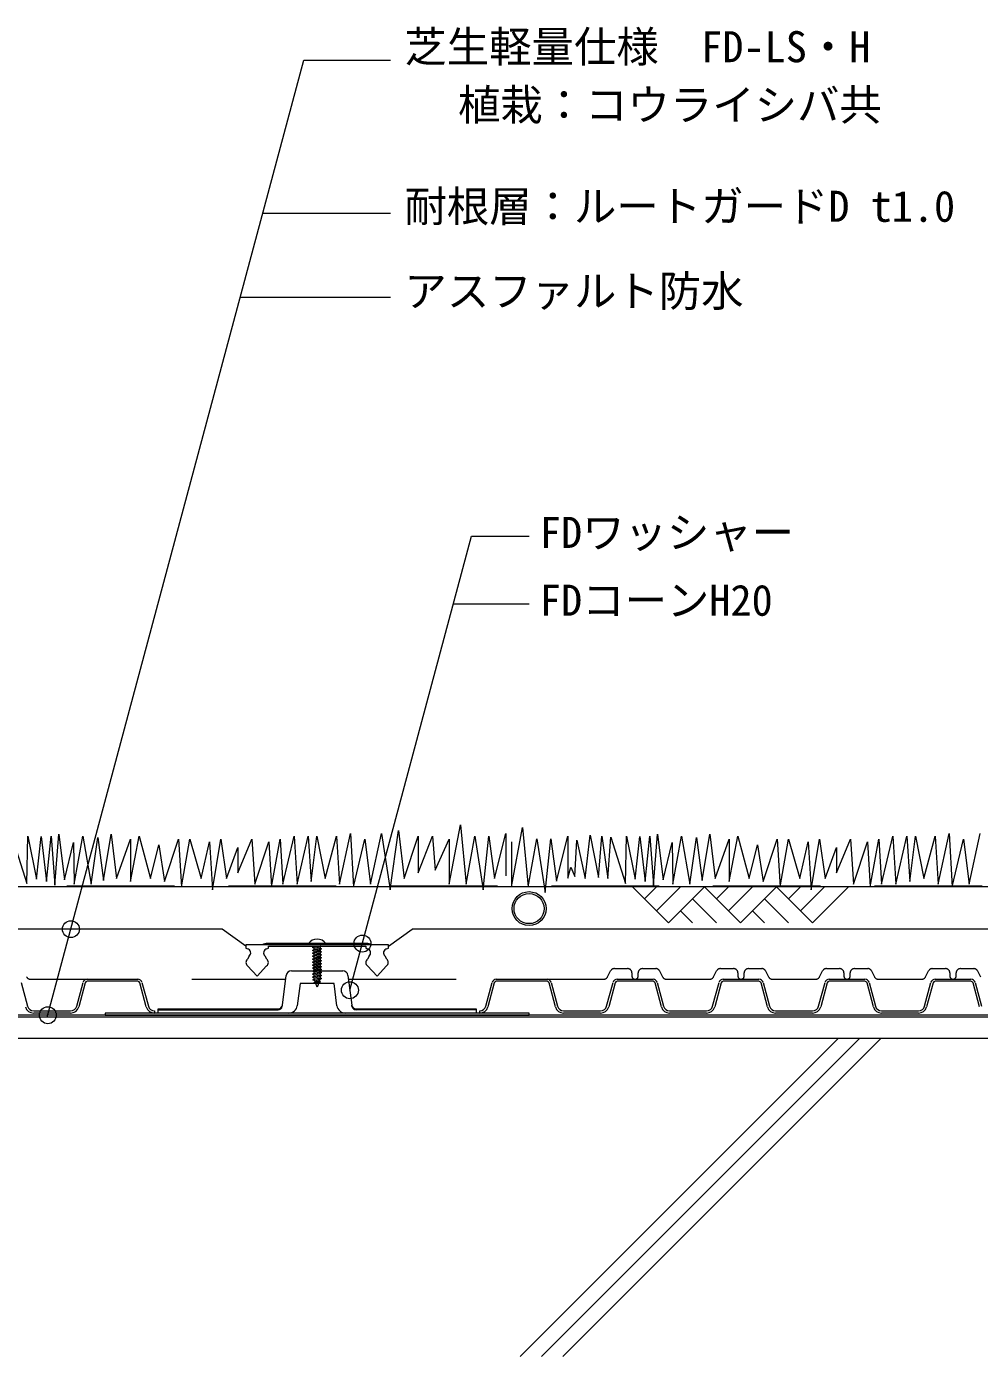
# Model space of a CAD drawing. Units: millimetres, scale not verified. Extents: x -1485 to 1485, y -1050 to 1050.
# Drawn here: x 38 to 487, y -427 to 200 of the extents above; entities that cross this region are included whole.
import ezdxf
from ezdxf.enums import TextEntityAlignment as Align

# ---------------------------------------------------------------- set-up
doc = ezdxf.new("R2010")
doc.units = ezdxf.units.MM
doc.header["$LTSCALE"] = 4
doc.linetypes.add('USER1', pattern=[19.05, 12.7, -6.35])
for name, color, linetype, lineweight in [('0-2_HATCH', 9, 'Continuous', 18), ('0-3_KUTAI', 3, 'Continuous', 18), ('0-4_BOUSUI', 1, 'Continuous', 18), ('0-5_KANAMONO', 4, 'Continuous', 18), ('0-6_MOJI', 7, 'Continuous', 18), ('0-7_ecom', 7, 'Continuous', 18), ('0-8_GREEN', 3, 'Continuous', 18), ('0-9_FD-L', 4, 'Continuous', 18)]:
    doc.layers.add(name, color=color, linetype=linetype, lineweight=lineweight)
doc.styles.add('ＭＳ ゴシック', font='')
doc.styles.get('ＭＳ ゴシック').set_extended_font_data('MS Gothic')

msp = doc.modelspace()

# ---------------------------------------------------------------- linework, layer by layer
at = {"layer": '0-2_HATCH'}
for p, q in [((270.613, -427.356), (420.613, -277.356)), ((280.613, -427.356), (430.613, -277.356)), ((290.613, -427.356), (440.613, -277.356))]:
    msp.add_line(p, q, dxfattribs=at)
at = {"layer": '0-3_KUTAI'}
msp.add_line((764.741, -277.356), (-898.909, -277.356), dxfattribs=at)
at = {"layer": '0-4_BOUSUI'}
for p, q in [((764.741, -267.356), (-898.909, -267.356)), ((764.741, -266.356), (-348.959, -266.356)), ((764.741, -267.356), (-348.959, -267.356))]:
    msp.add_line(p, q, dxfattribs=at)
msp.add_lwpolyline([(74.741, -266.356), (274.741, -266.356), (274.741, -265.356), (74.741, -265.356)], close=True, dxfattribs=at)
at = {"layer": '0-5_KANAMONO'}
for p, q in [((198.076, -232.556), (151.407, -232.556)), ((176.241, -233.756), (172.641, -234.356)), ((176.841, -235.056), (172.641, -235.756)), ((176.841, -236.456), (172.641, -237.156)), ((176.841, -237.856), (172.641, -238.556)), ((173.341, -233.952), (174.125, -233.756)), ((173.341, -233.952), (173.341, -233.756)), ((173.341, -234.76), (176.141, -234.06)), ((173.341, -235.352), (176.141, -234.652)), ((173.341, -236.16), (176.141, -235.46)), ((173.341, -236.752), (176.141, -236.052)), ((173.341, -237.56), (176.141, -236.86)), ((173.341, -238.152), (176.141, -237.452)), ((173.341, -238.96), (176.141, -238.26)), ((142.692, -238.51), (141.903, -239.902)), ((151.012, -239.902), (150.222, -238.51)), ((176.841, -239.256), (172.641, -239.956)), ((176.841, -240.656), (172.641, -241.356)), ((176.841, -242.056), (172.641, -242.756)), ((176.841, -243.456), (172.641, -244.156)), ((173.341, -239.552), (176.141, -238.852)), ((173.341, -240.36), (176.141, -239.66)), ((173.341, -240.952), (176.141, -240.252)), ((173.341, -241.76), (176.141, -241.06)), ((173.341, -242.352), (176.141, -241.652)), ((173.341, -243.16), (176.141, -242.46)), ((173.341, -243.752), (176.141, -243.052)), ((173.341, -244.56), (176.141, -243.86)), ((173.341, -245.152), (176.141, -244.452)), ((199.261, -238.51), (198.471, -239.902)), ((207.58, -239.902), (206.791, -238.51)), ((176.841, -244.856), (172.641, -245.556)), ((176.841, -246.256), (172.641, -246.956)), ((176.841, -247.656), (172.641, -248.356)), ((176.841, -249.056), (172.801, -249.73)), ((176.841, -249.056), (172.801, -249.73)), ((176.402, -250.529), (173.264, -251.052)), ((176.402, -250.529), (173.264, -251.052)), ((173.341, -245.96), (176.141, -245.26)), ((173.341, -246.552), (176.141, -245.852)), ((173.341, -247.36), (176.141, -246.66)), ((173.341, -247.952), (176.141, -247.252)), ((173.341, -248.76), (176.141, -248.06)), ((173.404, -249.336), (176.141, -248.652)), ((173.679, -250.12), (176.008, -249.537)), ((173.855, -250.624), (175.798, -250.138)), ((174.115, -251.367), (175.488, -251.024))]:
    msp.add_line(p, q, dxfattribs=at)
for points in [[(207.64, -234.998), (208.348, -234.656), (208.348, -233.156), (141.135, -233.156), (141.135, -234.656), (141.843, -234.998)], [(151.072, -234.998), (151.779, -234.656), (151.779, -233.756), (197.703, -233.756)], [(174.115, -251.367), (173.264, -251.052), (173.855, -250.624), (173.679, -250.12), (172.801, -249.73), (173.404, -249.336), (173.341, -249.156), (173.341, -248.76), (172.641, -248.356), (173.341, -247.952), (173.341, -247.36), (172.641, -246.956), (173.341, -246.552), (173.341, -245.96), (172.641, -245.556), (173.341, -245.152), (173.341, -244.56), (172.641, -244.156), (173.341, -243.752), (173.341, -243.16), (172.641, -242.756), (173.341, -242.352), (173.341, -241.76), (172.641, -241.356), (173.341, -240.952), (173.341, -240.36), (172.641, -239.956), (173.341, -239.552), (173.341, -238.96), (172.641, -238.556), (173.341, -238.152), (173.341, -237.56), (172.641, -237.156), (173.341, -236.752), (173.341, -236.16), (172.641, -235.756), (173.341, -235.352), (173.341, -234.76), (172.641, -234.356), (173.341, -233.952)], [(176.668, -233.756), (176.141, -234.06), (176.141, -234.652), (176.841, -235.056), (176.141, -235.46), (176.141, -236.052), (176.841, -236.456), (176.141, -236.86), (176.141, -237.452), (176.841, -237.856), (176.141, -238.26), (176.141, -238.852), (176.841, -239.256), (176.141, -239.66), (176.141, -240.252), (176.841, -240.656), (176.141, -241.06), (176.141, -241.652), (176.841, -242.056), (176.141, -242.46), (176.141, -243.052), (176.841, -243.456), (176.141, -243.86), (176.141, -244.452), (176.841, -244.856), (176.141, -245.26), (176.141, -245.852), (176.841, -246.256), (176.141, -246.66), (176.141, -247.252), (176.841, -247.656), (176.141, -248.06), (176.141, -248.652), (176.841, -249.056), (176.008, -249.537), (175.798, -250.138), (176.402, -250.529), (175.488, -251.024), (174.741, -253.156), (174.115, -251.367)], [(197.703, -233.756), (197.703, -234.656), (198.411, -234.998)], [(141.981, -243.07), (146.457, -247.956), (150.933, -243.07)], [(198.55, -243.07), (203.026, -247.956), (207.502, -243.07)]]:
    msp.add_lwpolyline(points, dxfattribs=at)
for centre, radius, start, end in [((174.741, -235.556), 5.1, 36.03188, 143.96812), ((141.433, -236.956), 2, 309.01589, 78.18299), ((151.407, -238.064), 5.508, 90, 116.99147), ((151.481, -236.956), 2, 101.81701, 230.98411), ((198.076, -238.064), 5.508, 63.00853, 90), ((198.002, -236.956), 2, 309.01589, 78.18299), ((208.05, -236.956), 2, 101.81701, 230.98411), ((143.162, -241.456), 2, 129.0159, 233.82139), ((149.753, -241.456), 2, 306.17861, 50.9841), ((199.73, -241.456), 2, 129.0159, 233.82139), ((206.321, -241.456), 2, 306.17861, 50.9841)]:
    msp.add_arc(centre, radius, start, end, dxfattribs=at)
at = {"layer": '0-6_MOJI'}
for p, q in [((47.444, -267.356), (168.468, 184.312)), ((168.468, 184.312), (209.448, 184.312)), ((149.137, 112.169), (209.448, 112.169)), ((138.514, 72.524), (209.448, 72.524)), ((190.216, -254.575), (247.642, -40.258)), ((247.642, -40.258), (274.836, -40.258)), ((239.067, -72.258), (274.836, -72.258))]:
    msp.add_line(p, q, dxfattribs=at)
for centre in [(58.59, -225.756), (196.116, -232.556), (190.216, -254.575), (47.712, -266.356)]:
    msp.add_circle(centre, 4, dxfattribs=at)
at = {"layer": '0-7_ecom'}
for p, q in [((764.741, -205.756), (-308.959, -205.756)), ((323.533, -205.756), (340.504, -222.727)), ((334.847, -205.756), (329.19, -211.413)), ((346.16, -205.756), (334.847, -217.07)), ((357.474, -205.756), (340.504, -222.727)), ((357.474, -205.756), (374.444, -222.727)), ((368.788, -205.756), (363.131, -211.413)), ((380.101, -205.756), (368.788, -217.07)), ((391.416, -205.756), (374.444, -222.727)), ((391.416, -205.756), (408.386, -222.727)), ((402.729, -205.756), (397.072, -211.413)), ((414.043, -205.756), (402.729, -217.07)), ((425.356, -205.756), (408.386, -222.727)), ((351.817, -211.413), (363.131, -222.727)), ((385.759, -211.413), (397.072, -222.727)), ((346.16, -217.07), (351.817, -222.727)), ((380.102, -217.07), (385.759, -222.727))]:
    msp.add_line(p, q, dxfattribs=at)
at = {"layer": '0-7_ecom', "color": 8}
for p, q in [((129.939, -225.756), (-297.259, -225.756)), ((141.135, -233.756), (129.939, -225.756)), ((208.348, -233.756), (219.544, -225.756)), ((764.741, -225.756), (219.544, -225.756))]:
    msp.add_line(p, q, dxfattribs=at)
at = {"layer": '0-7_ecom', "color": 150}
for p, q in [((158.371, -261.609), (160.163, -247.54)), ((162.643, -245.356), (186.84, -245.356)), ((189.32, -247.54), (191.112, -261.609)), ((184.087, -261.862), (182.749, -251.356)), ((158.307, -262.109), (158.371, -261.609)), ((191.175, -262.109), (191.112, -261.609)), ((99.741, -263.856), (156.323, -263.856)), ((249.741, -263.856), (193.159, -263.856))]:
    msp.add_line(p, q, dxfattribs=at)
at = {"layer": '0-7_ecom', "color": 3, "linetype": 'USER1'}
msp.add_lwpolyline([(-308.959, -167.856), (-305.659, -180.856), (-248.104, -205.356), (641.135, -205.356)], dxfattribs=at)
at = {"layer": '0-7_ecom', "color": 150}
for points in [[(182.749, -251.356), (166.734, -251.356), (165.396, -261.862)], [(161.428, -265.356), (99.741, -265.356), (99.741, -263.356), (156.387, -263.356)], [(193.096, -263.356), (249.741, -263.356), (249.741, -265.356), (188.055, -265.356)]]:
    msp.add_lwpolyline(points, dxfattribs=at)
at = {"layer": '0-7_ecom', "color": 4}
for radius in [8, 7.1]:
    msp.add_circle((274.741, -216.056), radius, dxfattribs=at)
at = {"layer": '0-7_ecom', "color": 150}
for centre, radius, start, end in [((162.643, -247.856), 2.5, 90, 172.7407), ((186.84, -247.856), 2.5, 7.2593, 90), ((156.323, -261.856), 2, 270, 352.7407), ((156.387, -261.356), 2, 270, 352.7407), ((161.428, -261.356), 4, 270, 352.7407), ((188.055, -261.356), 4, 187.2593, 270), ((193.096, -261.356), 2, 187.2593, 270), ((193.159, -261.856), 2, 187.2593, 270)]:
    msp.add_arc(centre, radius, start, end, dxfattribs=at)
at = {"layer": '0-8_GREEN'}
for points in [[(30.96, -182.338), (37.785, -204.275), (38.273, -181.851), (42.416, -202.081), (44.61, -182.095), (47.047, -203.3), (49.241, -181.851), (50.947, -205.006), (52.834, -180.879), (55.578, -202.437), (59.89, -184.799), (60.164, -204.521), (64.155, -181.902), (68.147, -204.521), (71.257, -182.447), (74.001, -202.829), (77.528, -180.879), (80.122, -201.86), (86.774, -183.233), (86.774, -203.191), (90.766, -181.902), (96.088, -201.86)], [(96.088, -201.86), (100.079, -185.894), (102.741, -203.191), (109.393, -183.233), (110.724, -205.852), (114.715, -183.233), (120.037, -201.86), (124.029, -184.563), (125.359, -207.182), (129.351, -183.233), (132.012, -201.86), (137.334, -187.224), (137.334, -199.199), (143.987, -183.233), (145.317, -204.521), (151.97, -184.563), (153.3, -205.852), (157.292, -183.233), (158.622, -204.521), (163.945, -181.902), (165.275, -204.521), (170.597, -181.902), (171.928, -203.191), (174.589, -181.902), (178.58, -201.86), (183.902, -181.902), (185.233, -204.521), (190.555, -180.572), (191.886, -205.852), (197.208, -183.233), (199.869, -204.521), (205.191, -180.572), (209.182, -207.182), (213.174, -179.241), (215.835, -201.86), (222.487, -181.902), (222.487, -199.199), (229.14, -181.902), (230.471, -197.869), (237.123, -183.233)], [(237.123, -183.233), (237.123, -204.521), (242.445, -176.58), (245.106, -204.521), (249.098, -181.902), (253.089, -207.182), (255.751, -181.902), (258.412, -201.86), (263.734, -180.572), (263.734, -200.53)], [(266.383, -184.468), (266.383, -205.756), (271.705, -177.815), (274.367, -205.756), (278.358, -183.137), (282.35, -208.417), (285.011, -183.137), (287.672, -203.095), (292.994, -181.807), (292.994, -201.765), (294.489, -196.558), (296.318, -200.863), (297.293, -183.801), (301.193, -201.838), (303.631, -181.363), (307.53, -201.35), (308.993, -181.851), (311.918, -201.838), (313.38, -182.338), (320.205, -204.275), (320.692, -181.851), (324.836, -202.081), (327.03, -182.095), (329.467, -203.3), (331.661, -181.851), (333.367, -205.006), (335.254, -180.879), (337.998, -202.437), (342.31, -184.799), (342.584, -204.521), (346.575, -181.902), (350.567, -204.521), (353.677, -182.447), (356.421, -202.829), (359.948, -180.879), (362.542, -201.86), (369.194, -183.233), (369.194, -203.191), (373.186, -181.902), (378.508, -201.86)], [(378.508, -201.86), (382.499, -185.894), (385.16, -203.191), (391.813, -183.233), (393.143, -205.852), (397.135, -183.233), (402.457, -201.86), (406.449, -184.563), (407.779, -207.182), (411.771, -183.233), (414.432, -201.86), (419.754, -187.224), (419.754, -199.199), (426.407, -183.233), (427.737, -204.521), (434.39, -184.563), (435.72, -205.852), (439.712, -183.233), (441.042, -204.521), (446.364, -181.902), (447.695, -204.521), (453.017, -181.902), (454.347, -203.191), (457.009, -181.902), (461, -201.86), (466.322, -181.902), (467.653, -204.521), (472.975, -180.572), (474.305, -205.852), (479.627, -183.233), (482.288, -204.521), (487.611, -180.572)]]:
    msp.add_lwpolyline(points, dxfattribs=at)
at = {"layer": '0-9_FD-L', "linetype": 'USER1'}
for p, q in [((314.974, -244.356), (321.241, -244.356)), ((328.241, -244.356), (334.509, -244.356)), ((364.974, -244.356), (371.241, -244.356)), ((378.241, -244.356), (384.509, -244.356)), ((414.974, -244.356), (421.241, -244.356)), ((428.241, -244.356), (434.509, -244.356)), ((464.974, -244.356), (471.241, -244.356)), ((478.241, -244.356), (484.509, -244.356)), ((39.489, -249.356), (159.932, -249.356)), ((189.551, -249.356), (309.994, -249.356)), ((311.781, -248.255), (313.188, -245.457)), ((323.241, -246.356), (323.241, -247.856)), ((326.241, -247.856), (326.241, -246.356)), ((336.295, -245.457), (337.702, -248.255)), ((339.489, -249.356), (359.994, -249.356)), ((361.781, -248.255), (363.188, -245.457)), ((373.241, -246.356), (373.241, -247.856)), ((376.241, -247.856), (376.241, -246.356)), ((386.295, -245.457), (387.702, -248.255)), ((389.489, -249.356), (409.994, -249.356)), ((411.781, -248.255), (413.188, -245.457)), ((423.241, -246.356), (423.241, -247.856)), ((426.241, -247.856), (426.241, -246.356)), ((436.295, -245.457), (437.702, -248.255)), ((439.489, -249.356), (459.994, -249.356)), ((461.781, -248.255), (463.188, -245.457)), ((473.241, -246.356), (473.241, -247.856)), ((476.241, -247.856), (476.241, -246.356)), ((486.295, -245.457), (487.702, -248.255))]:
    msp.add_line(p, q, dxfattribs=at)
at = {"layer": '0-9_FD-L'}
for p, q in [((35.137, -250.841), (38.148, -262.129)), ((61.335, -262.129), (64.346, -250.841)), ((66.278, -249.356), (90.205, -249.356)), ((90.205, -250.356), (66.278, -250.356)), ((92.137, -250.841), (95.148, -262.129)), ((254.335, -262.129), (257.346, -250.841)), ((259.278, -249.356), (283.205, -249.356)), ((283.205, -250.356), (259.278, -250.356)), ((285.137, -250.841), (288.148, -262.129)), ((311.335, -262.129), (314.346, -250.841)), ((316.278, -249.356), (333.205, -249.356)), ((333.205, -250.356), (316.278, -250.356)), ((335.137, -250.841), (338.148, -262.129)), ((361.335, -262.129), (364.346, -250.841)), ((366.278, -249.356), (383.205, -249.356)), ((383.205, -250.356), (366.278, -250.356)), ((385.137, -250.841), (388.148, -262.129)), ((411.335, -262.129), (414.346, -250.841)), ((416.278, -249.356), (433.205, -249.356)), ((433.205, -250.356), (416.278, -250.356)), ((435.137, -250.841), (438.148, -262.129)), ((461.335, -262.129), (464.346, -250.841)), ((466.278, -249.356), (483.205, -249.356)), ((483.205, -250.356), (466.278, -250.356)), ((485.137, -250.841), (488.148, -262.129)), ((65.312, -251.098), (62.302, -262.387)), ((94.181, -262.387), (91.171, -251.098)), ((258.312, -251.098), (255.302, -262.387)), ((287.181, -262.387), (284.171, -251.098)), ((315.312, -251.098), (312.302, -262.387)), ((337.181, -262.387), (334.171, -251.098)), ((365.312, -251.098), (362.302, -262.387)), ((387.181, -262.387), (384.171, -251.098)), ((415.312, -251.098), (412.302, -262.387)), ((437.181, -262.387), (434.171, -251.098)), ((465.312, -251.098), (462.302, -262.387)), ((487.181, -262.387), (484.171, -251.098)), ((41.046, -264.356), (58.437, -264.356)), ((58.437, -265.356), (41.046, -265.356)), ((98.046, -264.356), (98.046, -265.356)), ((251.437, -265.356), (251.437, -264.356)), ((291.046, -264.356), (308.437, -264.356)), ((308.437, -265.356), (291.046, -265.356)), ((341.046, -264.356), (358.437, -264.356)), ((358.437, -265.356), (341.046, -265.356)), ((391.046, -264.356), (408.437, -264.356)), ((408.437, -265.356), (391.046, -265.356)), ((441.046, -264.356), (458.437, -264.356)), ((458.437, -265.356), (441.046, -265.356))]:
    msp.add_line(p, q, dxfattribs=at)
at = {"layer": '0-9_FD-L', "linetype": 'USER1'}
for centre, radius, start, end in [((314.974, -246.356), 2, 90, 153.30018), ((321.241, -246.356), 2, 360, 90), ((328.241, -246.356), 2, 90, 180), ((334.509, -246.356), 2, 26.69982, 90), ((364.974, -246.356), 2, 90, 153.30018), ((371.241, -246.356), 2, 360, 90), ((378.241, -246.356), 2, 90, 180), ((384.509, -246.356), 2, 26.69982, 90), ((414.974, -246.356), 2, 90, 153.30018), ((421.241, -246.356), 2, 360, 90), ((428.241, -246.356), 2, 90, 180), ((434.509, -246.356), 2, 26.69982, 90), ((464.974, -246.356), 2, 90, 153.30018), ((471.241, -246.356), 2, 360, 90), ((478.241, -246.356), 2, 90, 180), ((484.509, -246.356), 2, 26.69982, 90), ((39.489, -247.356), 2, 206.69982, 270), ((309.994, -247.356), 2, 270, 333.30018), ((324.741, -247.856), 1.5, 180, 0), ((339.489, -247.356), 2, 206.69982, 270), ((359.994, -247.356), 2, 270, 333.30018), ((374.741, -247.856), 1.5, 180, 0), ((389.489, -247.356), 2, 206.69982, 270), ((409.994, -247.356), 2, 270, 333.30018), ((424.741, -247.856), 1.5, 180, 0), ((439.489, -247.356), 2, 206.69982, 270), ((459.994, -247.356), 2, 270, 333.30018), ((474.741, -247.856), 1.5, 180, 0)]:
    msp.add_arc(centre, radius, start, end, dxfattribs=at)
at = {"layer": '0-9_FD-L'}
for centre, radius, start, end in [((66.278, -251.356), 2, 90, 165.06858), ((66.278, -251.356), 1, 90, 165.06858), ((90.205, -251.356), 2, 14.93142, 90), ((90.205, -251.356), 1, 14.93142, 90), ((259.278, -251.356), 2, 90, 165.06858), ((259.278, -251.356), 1, 90, 165.06858), ((283.205, -251.356), 2, 14.93142, 90), ((283.205, -251.356), 1, 14.93142, 90), ((316.278, -251.356), 2, 90, 165.06858), ((316.278, -251.356), 1, 90, 165.06858), ((333.205, -251.356), 2, 14.93142, 90), ((333.205, -251.356), 1, 14.93142, 90), ((366.278, -251.356), 2, 90, 165.06858), ((366.278, -251.356), 1, 90, 165.06858), ((383.205, -251.356), 2, 14.93142, 90), ((383.205, -251.356), 1, 14.93142, 90), ((416.278, -251.356), 2, 90, 165.06858), ((416.278, -251.356), 1, 90, 165.06858), ((433.205, -251.356), 2, 14.93142, 90), ((433.205, -251.356), 1, 14.93142, 90), ((466.278, -251.356), 2, 90, 165.06858), ((466.278, -251.356), 1, 90, 165.06858), ((483.205, -251.356), 2, 14.93142, 90), ((483.205, -251.356), 1, 14.93142, 90), ((41.046, -261.356), 4, 194.93142, 270), ((41.046, -261.356), 3, 194.93142, 270), ((58.437, -261.356), 3, 270, 345.06858), ((58.437, -261.356), 4, 270, 345.06858), ((98.046, -261.356), 4, 194.93142, 270), ((98.046, -261.356), 3, 194.93142, 270), ((251.437, -261.356), 3, 270, 345.06858), ((251.437, -261.356), 4, 270, 345.06858), ((291.046, -261.356), 4, 194.93142, 270), ((291.046, -261.356), 3, 194.93142, 270), ((308.437, -261.356), 3, 270, 345.06858), ((308.437, -261.356), 4, 270, 345.06858), ((341.046, -261.356), 4, 194.93142, 270), ((341.046, -261.356), 3, 194.93142, 270), ((358.437, -261.356), 3, 270, 345.06858), ((358.437, -261.356), 4, 270, 345.06858), ((391.046, -261.356), 4, 194.93142, 270), ((391.046, -261.356), 3, 194.93142, 270), ((408.437, -261.356), 3, 270, 345.06858), ((408.437, -261.356), 4, 270, 345.06858), ((441.046, -261.356), 4, 194.93142, 270), ((441.046, -261.356), 3, 194.93142, 270), ((458.437, -261.356), 3, 270, 345.06858), ((458.437, -261.356), 4, 270, 345.06858)]:
    msp.add_arc(centre, radius, start, end, dxfattribs=at)

# ---------------------------------------------------------------- texts
at = {"layer": '0-6_MOJI', "style": 'ＭＳ ゴシック'}
for s, p in [('芝生軽量仕様\u3000FD-LS・H', (215.948, 178.934)), ('植栽：コウライシバ共', (241.189, 151.499)), ('耐根層：ルートガードD t1.0', (215.948, 103.64)), ('アスファルト防水', (215.948, 63.64)), ('FDワッシャー', (279.836, -50.258)), ('FDコーンH20', (279.836, -82.258))]:
    msp.add_text(s, height=14.66, dxfattribs=at).set_placement(p, align=Align.BOTTOM_LEFT)

doc.saveas('drawing.dxf')
